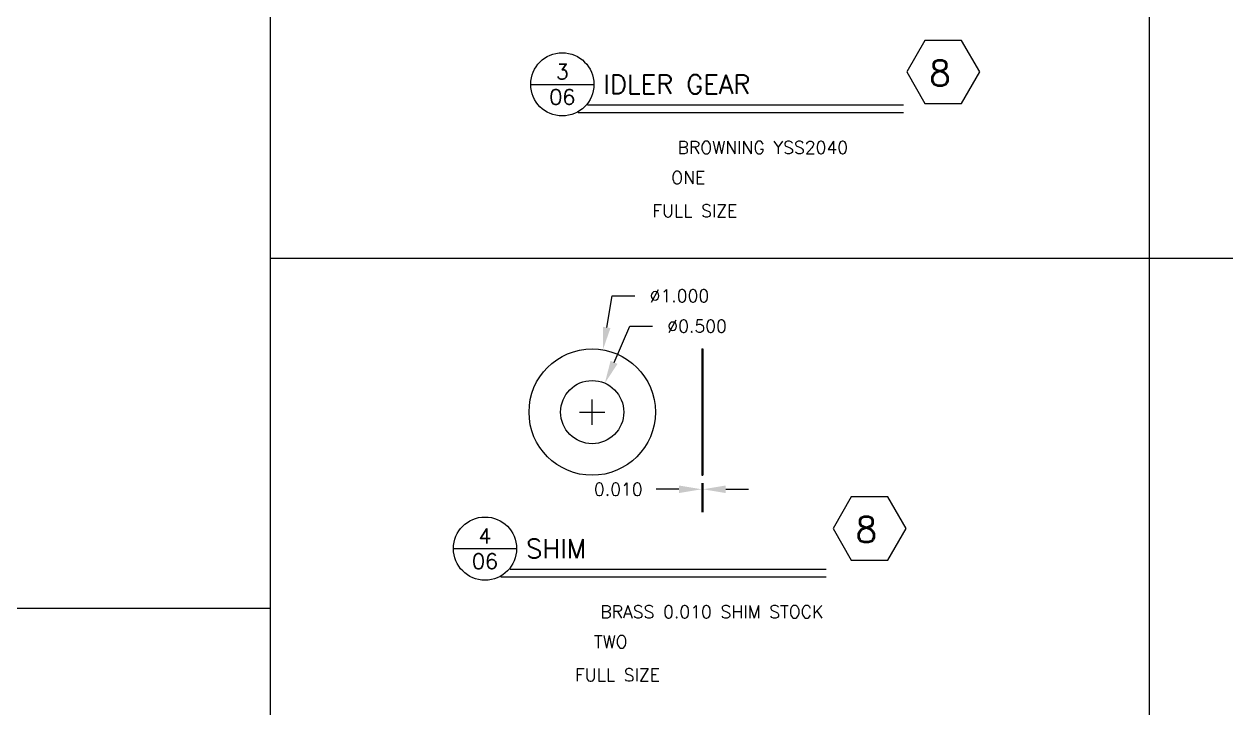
# Model space of a CAD drawing. Extents: x 0 to 33, y 0 to 25.3.
# Drawn here: x 16.08 to 25.6, y 11.4 to 16.82 of the extents above; entities that cross this region are included whole.
import ezdxf
from ezdxf.enums import TextEntityAlignment as Align

# ---------------------------------------------------------------- set-up
doc = ezdxf.new("R2010")
doc.units = 0
doc.header["$MEASUREMENT"] = 0
doc.layers.get('0').update_dxf_attribs({"linetype": 'CONTINUOUS'})
doc.layers.get('DEFPOINTS').update_dxf_attribs({"linetype": 'CONTINUOUS'})
for name, color, linetype in [('BORDER', 5, 'CONTINUOUS'), ('DIM', 1, 'CONTINUOUS'), ('OBJECT', 3, 'CONTINUOUS'), ('TEXT', 1, 'CONTINUOUS')]:
    doc.layers.add(name, color=color, linetype=linetype)
doc.styles.add('ROMANS', font='romans')
doc.styles.add('SIMPLEX', font='SIMPLEX')
doc.dimstyles.get("Standard").update_dxf_attribs({"dimtxt": 0.1, "dimasz": 0.18, "dimexe": 0.18, "dimexo": 0.063, "dimgap": 0.1, "dimtad": 0, "dimtih": 1, "dimtoh": 1, "dimdec": 3, "dimzin": 0, "dimdsep": 46, "dimtxsty": 'SIMPLEX', "dimcen": 0.1, "dimclrd": 1, "dimclre": 1, "dimclrt": 1, "dimadec": 0, "dimazin": 0, "dimtfac": 0.8, "dimtdec": 3, "dimtofl": 0, "dimtmove": 2, "dimatfit": 3, "dimfxl": 1, "dimtolj": 1, "dimtzin": 0, "dimarcsym": 0})

# ---------------------------------------------------------------- blocks, each defined once
blk = doc.blocks.new('P-TITLE')
for p, q in [((-1.5625, -0.6375), (-1.0625, -0.6375)), ((-1.1125, -0.8), (1.3875, -0.8)), ((1.3875, -0.8625), (-1.1875, -0.8625))]:
    blk.add_line(p, q)
at = {"layer": 'DIM', "color": 7}
blk.add_circle((-1.3125, -0.6375), 0.25, dxfattribs=at)
at = {"style": 'ROMANS'}
for tag, p in [('NO.', (-1.3125, -0.5375)), ('PAGE', (-1.3125, -0.7375))]:
    blk.add_attdef(tag, text='', height=0.12, dxfattribs=at).set_placement(p, align=Align.MIDDLE)
for tag, p, height in [('DESCRIPTION', (-0.9875, -0.7125), 0.15), ('MATERIAL', (-0.4, -1.1875), 0.1), ('#_REQUIRED', (-0.45, -1.425), 0.1), ('SCALE', (-0.6, -1.6875), 0.1)]:
    blk.add_attdef(tag, p, '', height=height, dxfattribs=at)
at = {"style": 'ROMANS', "flags": 2}
for tag, p in [('MATERIAL:', (-1.1625, -1.1875)), ('#_REQD:', (-1.1625, -1.4375)), ('SCALE:', (-1.1625, -1.6875))]:
    blk.add_attdef(tag, p, '', height=0.1, dxfattribs=at)
blk = doc.blocks.new('*D18')
at = {"color": 1, "linetype": 'ByBlock', "transparency": 16777216}
for p, q in [((21.1496, 12.9398), (20.9696, 12.9398)), ((21.3296, 12.9876), (21.3296, 12.7598)), ((21.3396, 12.9876), (21.3396, 12.7598)), ((21.5196, 12.9398), (21.6996, 12.9398))]:
    blk.add_line(p, q, dxfattribs=at)
for points in [[(21.1496, 12.9698), (21.1496, 12.9098), (21.3296, 12.9398)], [(21.5196, 12.9698), (21.5196, 12.9098), (21.3396, 12.9398)]]:
    blk.add_solid(points, dxfattribs=at)
at = {"layer": 'DEFPOINTS', "color": 0, "linetype": 'ByBlock', "transparency": 16777216}
for p in [(21.3296, 13.0506), (21.3396, 13.0506), (21.3296, 12.9398)]:
    blk.add_point(p, dxfattribs=at)
at = {"color": 1, "linetype": 'ByBlock', "transparency": 16777216, "style": 'SIMPLEX'}
blk.add_text('0.010', height=0.1, dxfattribs=at).set_placement((20.6696, 12.9398), align=Align.MIDDLE_CENTER)
blk = doc.blocks.new('*D19')
at = {"color": 1, "linetype": 'ByBlock', "transparency": 16777216}
for p, q in [((20.6357, 13.9443), (20.7611, 14.2302)), ((20.7611, 14.2302), (20.9411, 14.2302)), ((20.4629, 13.4506), (20.4629, 13.6506)), ((20.3629, 13.5506), (20.5629, 13.5506))]:
    blk.add_line(p, q, dxfattribs=at)
blk.add_solid([(20.6632, 13.9323), (20.6082, 13.9564), (20.5634, 13.7795)], dxfattribs=at)
at = {"layer": 'DEFPOINTS', "color": 0, "linetype": 'ByBlock', "transparency": 16777216}
for p in [(20.5634, 13.7795), (20.3625, 13.3217)]:
    blk.add_point(p, dxfattribs=at)
at = {"color": 1, "linetype": 'ByBlock', "transparency": 16777216, "style": 'SIMPLEX'}
blk.add_text('%%c0.500', height=0.1, dxfattribs=at).set_placement((21.2935, 14.2302), align=Align.MIDDLE_CENTER)
blk = doc.blocks.new('*D20')
at = {"color": 1, "linetype": 'ByBlock', "transparency": 16777216}
for p, q in [((20.5781, 14.2208), (20.6211, 14.4706)), ((20.6211, 14.4706), (20.8011, 14.4706)), ((20.4629, 13.4506), (20.4629, 13.6506)), ((20.3629, 13.5506), (20.5629, 13.5506))]:
    blk.add_line(p, q, dxfattribs=at)
blk.add_solid([(20.6077, 14.2157), (20.5486, 14.2258), (20.5476, 14.0434)], dxfattribs=at)
at = {"layer": 'DEFPOINTS', "color": 0, "linetype": 'ByBlock', "transparency": 16777216}
for p in [(20.5476, 14.0434), (20.3782, 13.0578)]:
    blk.add_point(p, dxfattribs=at)
at = {"color": 1, "linetype": 'ByBlock', "transparency": 16777216, "style": 'SIMPLEX'}
blk.add_text('%%c1.000', height=0.1, dxfattribs=at).set_placement((21.1535, 14.4706), align=Align.MIDDLE_CENTER)

msp = doc.modelspace()

# ---------------------------------------------------------------- linework, layer by layer
at = {"layer": 'BORDER'}
for p, q in [((18.03303, 5.59902), (18.03303, 21)), ((24.99034, 11.19262), (24.99034, 21)), ((33, 14.96053), (18.03303, 14.96053)), ((8.51047, 12.19353), (18.03303, 12.19353))]:
    msp.add_line(p, q, dxfattribs=at)
at = {"layer": 'OBJECT'}
for p, q in [((21.44619, 14.24481), (21.44619, 13.24481)), ((21.44619, 14.24481), (21.45619, 14.24481)), ((21.45619, 14.24481), (21.45619, 13.24481)), ((21.44619, 13.24481), (21.45619, 13.24481))]:
    msp.add_line(p, q, dxfattribs=at)
for radius in [0.5, 0.25]:
    msp.add_circle((20.57951, 13.74481), radius, dxfattribs=at)
at = {"layer": 'TEXT'}
for points in [[(23.21356, 16.68662), (23.06922, 16.43662), (23.21356, 16.18662), (23.50223, 16.18662), (23.64657, 16.43662), (23.50223, 16.68662)], [(22.63055, 13.07408), (22.48621, 12.82408), (22.63055, 12.57408), (22.91922, 12.57408), (23.06356, 12.82408), (22.91922, 13.07408)]]:
    msp.add_lwpolyline(points, close=True, dxfattribs=at)

# ---------------------------------------------------------------- block references
at = {"layer": 'OBJECT'}
ref = msp.add_blockref('P-TITLE', (21.65546, 16.97571), dxfattribs=at)
ref.add_attrib('SCALE', 'FULL SIZE', (21.05546, 15.28821), dxfattribs={"layer": '0', "height": 0.1, "style": 'ROMANS'})
ref.add_attrib('#_REQUIRED', 'ONE', (21.20546, 15.55071), dxfattribs={"layer": '0', "height": 0.1, "style": 'ROMANS'})
ref.add_attrib('MATERIAL', 'BROWNING YSS2040', (21.25546, 15.78821), dxfattribs={"layer": '0', "height": 0.1, "style": 'ROMANS'})
ref.add_attrib('NO.', '3', dxfattribs={"layer": '0', "height": 0.12, "style": 'ROMANS'}).set_placement((20.34296, 16.43821), align=Align.MIDDLE)
ref.add_attrib('DESCRIPTION', 'IDLER GEAR', (20.66796, 16.26321), dxfattribs={"layer": '0', "height": 0.15, "style": 'ROMANS'})
ref.add_attrib('PAGE', '06', dxfattribs={"layer": '0', "height": 0.12, "style": 'ROMANS'}).set_placement((20.34296, 16.23821), align=Align.MIDDLE)
ref = msp.add_blockref('P-TITLE', (21.04379, 13.30221), dxfattribs=at)
ref.add_attrib('SCALE', 'FULL SIZE', (20.44379, 11.61471), dxfattribs={"layer": '0', "height": 0.1, "style": 'ROMANS'})
ref.add_attrib('#_REQUIRED', 'TWO', (20.59379, 11.87721), dxfattribs={"layer": '0', "height": 0.1, "style": 'ROMANS'})
ref.add_attrib('MATERIAL', 'BRASS 0.010 SHIM STOCK', (20.64379, 12.11471), dxfattribs={"layer": '0', "height": 0.1, "style": 'ROMANS'})
ref.add_attrib('NO.', '4', dxfattribs={"layer": '0', "height": 0.12, "style": 'ROMANS'}).set_placement((19.73129, 12.76471), align=Align.MIDDLE)
ref.add_attrib('DESCRIPTION', 'SHIM', (20.05629, 12.58971), dxfattribs={"layer": '0', "height": 0.15, "style": 'ROMANS'})
ref.add_attrib('PAGE', '06', dxfattribs={"layer": '0', "height": 0.12, "style": 'ROMANS'}).set_placement((19.73129, 12.56471), align=Align.MIDDLE)

# ---------------------------------------------------------------- texts
at = {"layer": 'TEXT', "style": 'SIMPLEX'}
for p in [(23.24656, 16.32736), (22.66354, 12.71482)]:
    msp.add_text('8', height=0.2, dxfattribs=at).set_placement(p)

# ---------------------------------------------------------------- dimensions: what is measured, and where the dimension line sits
at = {"layer": 'DIM'}
for p1, p2, picture, middle in [((20.49479, 13.25204), (20.66423, 14.23758), '*D20', (21.27006, 14.66483)), ((20.47906, 13.51588), (20.67997, 13.97374), '*D19', (21.41009, 14.42438))]:
    dim = msp.add_diameter_dim_2p(p1=p1, p2=p2, dimstyle='STANDARD', dxfattribs=at)
    dim.commit()
    dim.dimension.update_dxf_attribs({"geometry": picture, "text_midpoint": middle, "insert": (0.1166, 0.19422)})
dim = msp.add_linear_dim(base=(21.44619, 13.13402), p1=(21.45619, 13.24481), p2=(21.44619, 13.24481), dimstyle='STANDARD', dxfattribs=at)
dim.commit()
dim.dimension.update_dxf_attribs({"geometry": '*D18', "text_midpoint": (20.78619, 13.13402), "insert": (0.1166, 0.19422)})

doc.saveas('drawing.dxf')
